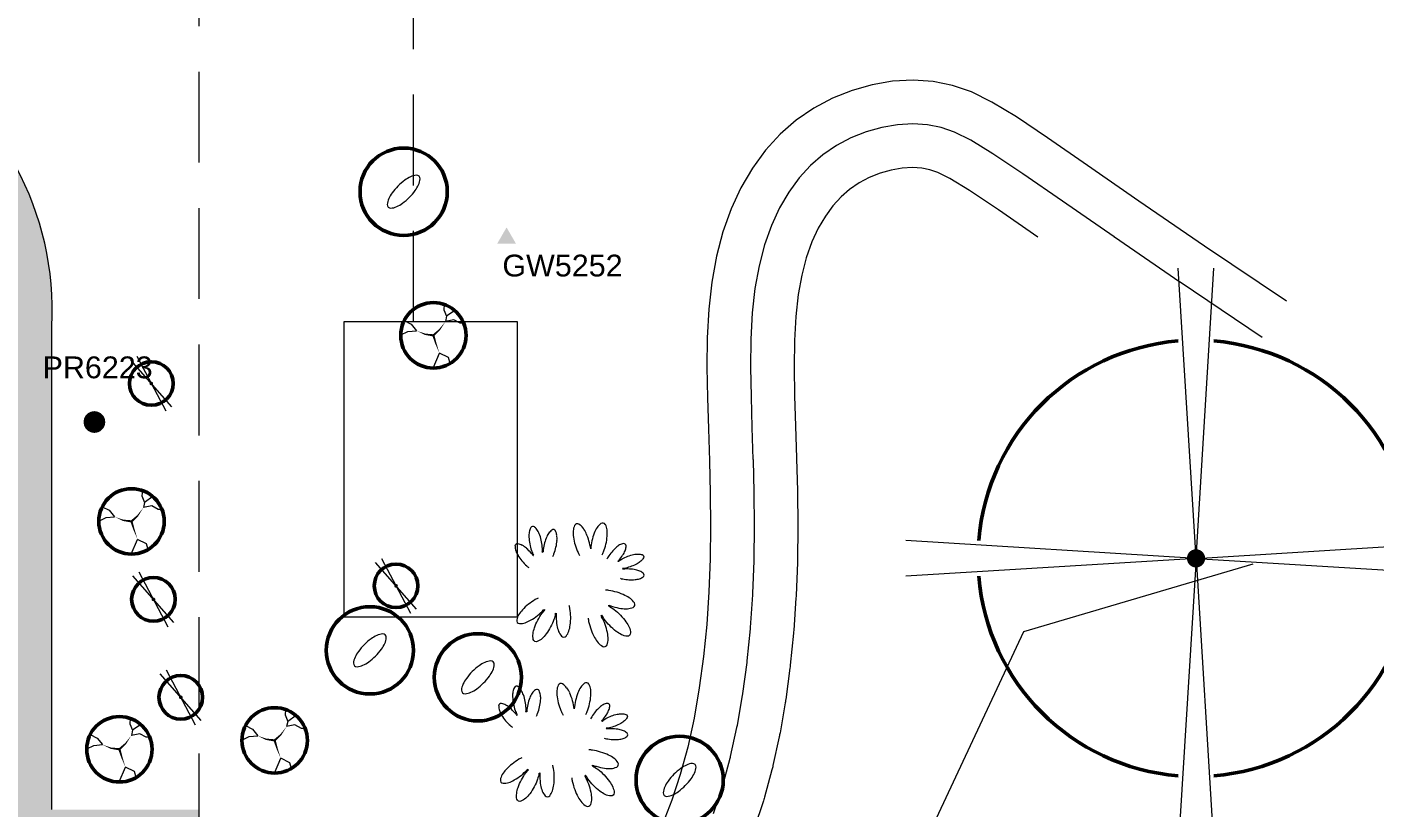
# Model space of a CAD drawing. Header units: inches. Extents: x -1462 to 4132, y -1442 to 2814.
# Drawn here: x 2932 to 3674, y 791 to 1220 of the extents above; entities that cross this region are included whole.
import ezdxf

# ---------------------------------------------------------------- set-up
doc = ezdxf.new("R2010")
doc.units = ezdxf.units.IN
doc.header["$LTSCALE"] = 100
doc.header["$MEASUREMENT"] = 0
doc.linetypes.add('DASHED', pattern=[0.75, 0.5, -0.25])
for name, color, linetype, lineweight in [('DrawingEntities', 7, 'Continuous', 0), ('Lights', 50, 'Continuous', 0), ('Mounds', 35, 'Continuous', 30), ('PlantMaterials', 3, 'Continuous', 0), ('PM-Medium', 90, 'Continuous', 20), ('PM-Thick', 83, 'Continuous', 50), ('Walks', 253, 'Continuous', 9)]:
    doc.layers.add(name, color=color, linetype=linetype, lineweight=lineweight)
doc.layers.add('LIGHTING NOTES', color=2, linetype='Continuous')
doc.styles.add('Arial', font='ARIAL.TTF')

# ---------------------------------------------------------------- blocks, each defined once
blk = doc.blocks.new('PM014')
at = {"layer": 'PM-Medium'}
for q in [(-0.488, 7.985), (0.488, 7.985), (-7.985, 0.488), (7.985, 0.488), (-7.985, -0.488), (-0.488, -7.985), (7.985, -0.488), (0.488, -7.985)]:
    blk.add_line((0, 0), q, dxfattribs=at)
at = {"layer": 'PM-Medium', "const_width": 0.25}
blk.add_lwpolyline([(-0.125, 0, 1), (0.125, 0, 1)], format="xyb", close=True, dxfattribs=at)
at = {"layer": 'PM-Thick'}
for start, end in [(94.6937, 175.3063), (4.6937, 85.3063), (184.6937, 265.3063), (274.6937, 355.3063)]:
    blk.add_arc((0, 0), 6, start, end, dxfattribs=at)
blk = doc.blocks.new('LIGHT001')
at = {"layer": 'Lights'}
for points in [[(0, 0), (-2.85, 0.93), (0, 0), (-3, 0)], [(0, 0), (-3, 0), (0, 0), (-2.85, -0.93)], [(0, 0), (-2.43, 1.76), (0, 0), (-2.85, 0.93)], [(0, 0), (-2.85, -0.93), (0, 0), (-2.43, -1.76)], [(0, 0), (-1.76, 2.43), (0, 0), (-2.43, 1.76)], [(0, 0), (-2.43, -1.76), (0, 0), (-1.76, -2.43)], [(0, 0), (-0.93, 2.85), (0, 0), (-1.76, 2.43)], [(0, 0), (-1.76, -2.43), (0, 0), (-0.93, -2.85)], [(0, 0), (0, 3), (0, 0), (-0.93, 2.85)], [(0, 0), (-0.93, -2.85), (0, 0), (0, -3)], [(0, 0), (0.93, 2.85), (0, 0), (0, 3)], [(0, 0), (1.76, 2.43), (0, 0), (0.93, 2.85)], [(0, 0), (2.43, 1.76), (0, 0), (1.76, 2.43)], [(0, 0), (2.85, 0.93), (0, 0), (2.43, 1.76)], [(0, 0), (3, 0), (0, 0), (2.85, 0.93)], [(0, 0), (2.43, -1.76), (0, 0), (2.85, -0.93)], [(0, 0), (1.76, -2.43), (0, 0), (2.43, -1.76)], [(0, 0), (0.93, -2.85), (0, 0), (1.76, -2.43)], [(0, 0), (0, -3), (0, 0), (0.93, -2.85)], [(0, 0), (2.85, -0.93), (0, 0), (3, 0)]]:
    blk.add_solid(points, dxfattribs=at)
blk = doc.blocks.new('PM023')
at = {"layer": 'PM-Medium'}
for p, q in [((1.99, 5.66), (1.92, 4.69)), ((-5.36, 2.7), (-4.09, 2.05)), ((1.92, 4.69), (2.41, 3.49)), ((2.41, 3.49), (2.2, 2.53)), ((3.72, 2.84), (2.2, 2.53)), ((3.92, 4.54), (2.41, 3.49)), ((4.9, 2.21), (3.72, 2.84)), ((-6, 0.07), (-4.67, 0.7)), ((-4.67, 0.7), (-3.11, 0.85)), ((-4.09, 2.05), (-3.11, 0.85)), ((5.58, 2.21), (4.9, 2.21)), ((-0.05, -6), (1.11, -3.29)), ((2.78, -4.09), (1.11, -3.29)), ((3.07, -5.15), (2.78, -4.09))]:
    blk.add_line(p, q, dxfattribs=at)
for points in [[(2.2, 2.53, 0, 0.25, 0), (1.14, 1.05, 0.25, 0.4, 0), (0, 0, 0, 0, 0)], [(-3.11, 0.85, 0, 0.25, 0), (-1.54, 0.2, 0.25, 0.4, 0), (0, 0, 0.4, 0.4, 0)], [(1.11, -3.29, 0, 0.25, 0), (0.45, -1.48, 0.25, 0.4, 0), (0, 0, 0, 0, 0)]]:
    blk.add_lwpolyline(points, format="xyseb", dxfattribs=at)
at = {"layer": 'PM-Thick'}
blk.add_circle((0, 0), 6, dxfattribs=at)
blk = doc.blocks.new('PM106')
at = {"layer": 'PM-Medium'}
blk.add_lwpolyline([(2.12, 2.12, 0.214975), (1.77, 2.26, 0.093486), (0.95, 2.05, 0.050152), (0.16, 1.58, 0.03764), (-0.78, 0.78, 0.03764), (-1.58, -0.16, 0.050152), (-2.05, -0.95, 0.093486), (-2.26, -1.77, 0.214975), (-2.12, -2.12, 0.214975), (-1.77, -2.26, 0.093486), (-0.95, -2.05, 0.050152), (-0.16, -1.58, 0.03764), (0.78, -0.78, 0.03764), (1.58, 0.16, 0.050152), (2.05, 0.95, 0.093486), (2.26, 1.77, 0.214975)], format="xyb", close=True, dxfattribs=at)
at = {"layer": 'PM-Thick'}
blk.add_circle((0, 0), 6, dxfattribs=at)
blk = doc.blocks.new('PM114')
at = {"layer": 'PM-Medium'}
for p, q in [((-3.99, 7.56), (3.99, -7.56)), ((5.63, -6.42), (-5.63, 6.42))]:
    blk.add_line(p, q, dxfattribs=at)
at = {"layer": 'PM-Medium', "const_width": 0.5}
blk.add_lwpolyline([(-0.25, 0, 1), (0.25, 0, 1)], format="xyb", close=True, dxfattribs=at)
at = {"layer": 'PM-Thick'}
blk.add_circle((0, 0), 6, dxfattribs=at)
blk = doc.blocks.new('PM133')
at = {"layer": 'PM-Medium'}
for p, q in [((-4.22, 2.56), (-4.19, 2.63)), ((-3.4, 2.9), (-3.32, 2.92)), ((3.54, 2.07), (3.6, 2.06)), ((3.97, 1.4), (3.99, 1.34)), ((-3.24, -2.36), (-3.15, -2.4)), ((2.72, -2.06), (2.7, -1.97)), ((-2.2, -2.74), (-2.12, -2.69)), ((2.01, -2.96), (2.08, -2.89))]:
    blk.add_line(p, q, dxfattribs=at)
for points in [[(3.54, 2.07, 0.018255), (3.72, 2.27, 0.03717), (4.05, 2.73, 0.049596), (4.23, 3.11, 0.092925), (4.3, 3.48, 0.216628), (4.22, 3.64, 0.216628), (4.06, 3.68, 0.092925), (3.7, 3.56, 0.049596), (3.36, 3.31, 0.03717), (2.97, 2.91, 0.03717), (2.64, 2.46, 0.025462), (2.54, 2.27, 0.092925)], [(3.6, 2.06, -0.048191), (3.94, 2.29, -0.03717), (4.45, 2.53, -0.03717), (4.98, 2.68, -0.049596), (5.4, 2.73, -0.092925), (5.78, 2.67, -0.216628), (5.9, 2.55, -0.216628), (5.89, 2.38, -0.092925), (5.65, 2.08, -0.049596), (5.3, 1.84, -0.03717), (4.79, 1.6, -0.03717), (4.26, 1.44, -0.034586), (3.97, 1.4, -0.092925)], [(3.77, 0.5, 0.027149), (3.99, 0.44, 0.03717), (4.55, 0.37, 0.03717), (5.11, 0.38, 0.049596), (5.52, 0.46, 0.092925), (5.86, 0.64, 0.216628), (5.94, 0.79, 0.216628), (5.88, 0.95, 0.092925), (5.56, 1.16, 0.049596), (5.16, 1.28, 0.03717), (4.6, 1.35, 0.03717), (4.04, 1.34, 0.005518), (3.99, 1.34, 0.092925)], [(2.7, -1.97, 0.018255), (3.06, -2.09, 0.03717), (3.82, -2.26, 0.049596), (4.41, -2.29, 0.092925), (4.93, -2.16, 0.216628), (5.08, -1.98, 0.216628), (5.05, -1.75, 0.092925), (4.69, -1.36, 0.049596), (4.19, -1.06, 0.03717), (3.46, -0.78, 0.03717), (2.7, -0.61, 0.025462), (2.39, -0.58, 0.092925)], [(-3.76, -1.31, 0.027149), (-4.04, -1.45, 0.03717), (-4.66, -1.88, 0.03717), (-5.22, -2.39, 0.049596), (-5.56, -2.84, 0.092925), (-5.74, -3.32, 0.216628), (-5.69, -3.54, 0.216628), (-5.48, -3.65, 0.092925), (-4.97, -3.58, 0.049596), (-4.46, -3.34, 0.03717), (-3.83, -2.92, 0.03717), (-3.28, -2.4, 0.005518), (-3.24, -2.36, 0.092925)], [(-2.2, -2.74, -0.048191), (-2.33, -3.27, -0.03717), (-2.63, -3.96, -0.03717), (-3.03, -4.6, -0.049596), (-3.41, -5.02, -0.092925), (-3.85, -5.29, -0.216628), (-4.08, -5.28, -0.216628), (-4.22, -5.1, -0.092925), (-4.24, -4.58, -0.049596), (-4.11, -4.03, -0.03717), (-3.81, -3.34, -0.03717), (-3.41, -2.7, -0.034586), (-3.15, -2.4, -0.092925)], [(-2.12, -2.69, 0.018255), (-2.12, -3.06, 0.03717), (-2.05, -3.81, 0.049596), (-1.9, -4.36, 0.092925), (-1.62, -4.8, 0.216628), (-1.41, -4.89, 0.216628), (-1.21, -4.79, 0.092925), (-0.96, -4.34, 0.049596), (-0.83, -3.78, 0.03717), (-0.79, -3.03, 0.03717), (-0.87, -2.28, 0.025462), (-0.93, -1.99, 0.092925)], [(2.72, -2.06, -0.048191), (3.2, -2.36, -0.03717), (3.78, -2.88, -0.03717), (4.28, -3.48, -0.049596), (4.57, -3.99, -0.092925), (4.7, -4.51, -0.216628), (4.61, -4.73, -0.216628), (4.39, -4.81, -0.092925), (3.87, -4.67, -0.049596), (3.38, -4.36, -0.03717), (2.79, -3.84, -0.03717), (2.29, -3.24, -0.034586), (2.08, -2.89, -0.092925)], [(0.81, -3.14, 0.027149), (0.86, -3.46, 0.03717), (1.08, -4.21, 0.03717), (1.4, -4.92, 0.049596), (1.73, -5.4, 0.092925), (2.15, -5.74, 0.216628), (2.38, -5.75, 0.216628), (2.55, -5.59, 0.092925), (2.65, -5.06, 0.049596), (2.58, -4.48, 0.03717), (2.37, -3.73, 0.03717), (2.04, -3.02, 0.005518), (2.01, -2.96, 0.092925)]]:
    blk.add_lwpolyline(points, format="xyb", dxfattribs=at)
for centre, radius, start, end in [((-3.44, 4.56), 1.16, 149.6812, 170.9171), ((-4.24, 5.03), 0.23, 100.7892, 149.6812), ((-4.24, 5.03), 0.23, 51.8972, 100.7892), ((-4.82, 4.29), 1.16, 30.6612, 51.8972), ((-2.39, 4.74), 0.23, 77.1577, 126.0497), ((-2.39, 4.74), 0.23, 28.2657, 77.1577), ((0.83, 4.76), 1.39, 155.1853, 176.4212), ((-0.18, 5.23), 0.275, 106.2933, 155.1853), ((-0.18, 5.23), 0.275, 57.4013, 106.2933), ((-0.78, 4.29), 1.39, 36.1653, 57.4013), ((-1.95, 3.44), 2.84, 24.808, 36.1653), ((4.02, 3.62), 2.84, 147.2856, 158.6429), ((2.8, 4.4), 1.39, 126.0497, 147.2856), ((2.14, 5.3), 0.275, 77.1577, 126.0497), ((2.14, 5.3), 0.275, 28.2657, 77.1577), ((1.17, 4.77), 1.39, 7.0297, 28.2657), ((-2.24, 4.37), 2.38, 170.9171, 182.2744), ((-0.39, 4.44), 4.23, 182.2744, 190.7892), ((-5.87, 3.67), 2.38, 19.304, 30.6612), ((-7.61, 3.06), 4.23, 10.7892, 19.304), ((-7.61, 3.06), 4.23, 2.2744, 10.7892), ((0.9, 2.65), 4.23, 158.6429, 167.1577), ((-0.82, 3.33), 2.38, 147.2856, 158.6429), ((-1.84, 3.98), 1.16, 126.0497, 147.2856), ((-3.21, 4.3), 1.16, 7.0297, 28.2657), ((-6.26, 4.29), 4.23, 347.1577, 355.6725), ((-4.42, 4.15), 2.38, 355.6725, 7.0297), ((2.28, 4.67), 2.84, 176.4212, 187.7785), ((4.46, 4.97), 5.04, 187.7785, 196.2933), ((-3.95, 2.51), 5.04, 16.2933, 24.808), ((-3.95, 2.51), 5.04, 7.7785, 16.2933), ((6.07, 2.81), 5.04, 167.1577, 175.6725), ((6.07, 2.81), 5.04, 158.6429, 167.1577), ((-2.47, 4.76), 5.04, 347.1577, 355.6725), ((-0.27, 4.6), 2.84, 355.6725, 7.0297), ((-5.67, 3.44), 0.23, 130.0237, 178.9157), ((-4.73, 3.42), 1.16, 178.9157, 200.1517), ((-3.59, 3.84), 2.38, 200.1517, 211.5089), ((-5.67, 3.44), 0.23, 81.1317, 130.0237), ((-5.81, 2.52), 1.16, 59.8958, 81.1317), ((-2.02, 4.81), 4.23, 211.5089, 220.0237), ((-6.42, 1.47), 2.38, 48.5385, 59.8958), ((-7.64, 0.08), 4.23, 40.0237, 48.5385), ((-0.39, 4.44), 4.23, 190.7892, 199.304), ((-7.64, 0.08), 4.23, 35.8404, 40.0237), ((-2.14, 3.83), 2.38, 199.304, 210.3399), ((-5.76, 3.14), 2.38, 354.3509, 2.2744), ((0.9, 2.65), 4.23, 167.1577, 175.6725), ((-0.94, 2.79), 2.38, 175.6725, 176.9372), ((-4.54, 3.61), 2.38, 332.4224, 338.6429), ((-6.26, 4.29), 4.23, 338.6429, 347.1577), ((4.46, 4.97), 5.04, 196.2933, 204.808), ((2.46, 4.05), 2.84, 204.808, 211.0286), ((-0.42, 3.96), 2.84, 332.4224, 338.6429), ((-2.47, 4.76), 5.04, 338.6429, 347.1577), ((-2.02, 4.81), 4.23, 220.0237, 228.5385), ((-3.24, 3.42), 2.38, 228.5385, 234.3726)]:
    blk.add_arc(centre, radius, start, end, dxfattribs=at)
blk = doc.blocks.new('LIGHT003')
at = {"layer": 'Lights'}
blk.add_solid([(0, 3), (-2.6, -1.5), (0, 3), (2.6, -1.5)], dxfattribs=at)

msp = doc.modelspace()

# ---------------------------------------------------------------- hatches: boundary and pattern name
at = {"layer": 'Walks', "ltscale": 2}
h = msp.add_hatch(dxfattribs=at)
h.set_pattern_fill('AR-SAND', color=37, scale=5, style=0)
h.paths.add_polyline_path([(2898.16, 545.61), (2922.43, 545.61), (2922.43, 765.78), (3027.13, 765.78), (3027.13, 789.78), (2946.16, 789.78), (2946.16, 1055.6, 0.197128), (2903.76, 1175.6, -0.113383), (2865, 1114.78, -0.115052), (2898.16, 1055.6)])

# ---------------------------------------------------------------- linework, layer by layer
at = {"layer": 'DrawingEntities', "color": 7, "linetype": 'DASHED'}
for points in [[(2823.22, 545.61), (3027.13, 545.61), (3027.13, 1497.41), (3106.78, 1497.41)], [(3145.01, 1058.12), (3145.01, 1440.11)]]:
    msp.add_lwpolyline(points, dxfattribs=at)
at = {"layer": 'DrawingEntities', "color": 7}
msp.add_lwpolyline([(3106.78, 895.77), (3202.36, 895.77), (3202.36, 1058.12), (3106.78, 1058.12)], close=True, dxfattribs=at)
at = {"layer": 'Mounds', "lineweight": 9}
for points in [[(3625.47, 1069.39), (3580.34, 1099.75), (3544.27, 1124.46), (3515.91, 1144.12), (3493.88, 1159.35), (3476.81, 1170.76), (3463.33, 1178.95), (3452.07, 1184.53), (3441.66, 1188.11), (3430.98, 1190.2), (3419.95, 1190.94), (3408.73, 1190.36), (3397.48, 1188.49), (3386.38, 1185.38), (3375.6, 1181.06), (3365.29, 1175.57), (3355.63, 1168.94), (3346.76, 1161.21), (3338.72, 1152.42), (3331.53, 1142.61), (3325.23, 1131.84), (3319.82, 1120.14), (3315.33, 1107.55), (3311.79, 1094.12), (3309.21, 1079.9), (3307.58, 1064.93), (3306.76, 1049.28), (3306.57, 1033.04), (3306.81, 1016.28), (3307.32, 999.1), (3307.91, 981.55), (3308.39, 963.73), (3308.59, 945.72), (3308.36, 927.59), (3307.63, 909.49), (3306.41, 891.55), (3304.65, 873.91), (3302.34, 856.7), (3299.45, 840.07), (3295.98, 824.14), (3291.88, 809.06), (3287.18, 794.93), (3282.04, 781.68)], [(3606.91, 924.69), (3480.65, 887.59), (3428.66, 776.29), (3458.37, 687.25), (3532.64, 642.73), (3584.63, 587.07), (3603.19, 546.26)]]:
    msp.add_lwpolyline(points, dxfattribs=at)
for points in [[(3612.08, 1049.47), (3566.94, 1079.83, -0.00214), (3566.77, 1079.95), (3530.71, 1104.66, -0.001398), (3530.6, 1104.73), (3502.25, 1124.39), (3480.39, 1139.51), (3463.91, 1150.52), (3451.75, 1157.9), (3442.8, 1162.34), (3435.42, 1164.87), (3427.86, 1166.36), (3419.77, 1166.9), (3411.32, 1166.46), (3402.7, 1165.03), (3394.11, 1162.62), (3385.73, 1159.27), (3377.76, 1155.02), (3370.35, 1149.93), (3363.55, 1144.01), (3357.3, 1137.18), (3351.62, 1129.42), (3346.52, 1120.72), (3342.06, 1111.06), (3338.28, 1100.45), (3335.24, 1088.91), (3332.98, 1076.46), (3331.52, 1063), (3330.76, 1048.5), (3330.57, 1033.07), (3330.81, 1016.81), (3331.31, 999.85), (3331.89, 982.35, -0.001552), (3331.9, 982.2), (3332.38, 964.38, -0.003998), (3332.39, 964), (3332.59, 945.98, -0.006053), (3332.59, 945.4), (3332.35, 927.28, -0.006711), (3332.34, 926.64), (3331.62, 908.54, -0.007142), (3331.58, 907.85), (3330.35, 889.91, -0.007736), (3330.29, 889.17), (3328.53, 871.53, -0.00852), (3328.43, 870.72), (3326.12, 853.51, -0.009539), (3325.98, 852.6), (3323.1, 835.97, -0.01085), (3322.9, 834.95), (3319.42, 819.02, -0.012537), (3319.14, 817.85), (3315.04, 802.77, -0.01394), (3314.66, 801.49), (3309.96, 787.36, -0.012416)], [(3488.58, 1104.66), (3466.89, 1119.66), (3451, 1130.27), (3440.17, 1136.85), (3433.53, 1140.14), (3429.18, 1141.64), (3424.74, 1142.51), (3419.59, 1142.86), (3413.91, 1142.56), (3407.91, 1141.57), (3401.83, 1139.86), (3395.87, 1137.48), (3390.24, 1134.48), (3385.07, 1130.93), (3380.34, 1126.8), (3375.89, 1121.94), (3371.71, 1116.24), (3367.82, 1109.6), (3364.3, 1101.98), (3361.23, 1093.34), (3358.68, 1083.7), (3356.75, 1073.02), (3355.45, 1061.07), (3354.75, 1047.73), (3354.57, 1033.1), (3354.8, 1017.34), (3355.3, 1000.6), (3355.88, 983.15, -0.001552), (3355.89, 982.86), (3356.37, 965.04, -0.003998), (3356.39, 964.27), (3356.59, 946.25, -0.006053), (3356.59, 945.09), (3356.35, 926.97, -0.006711), (3356.32, 925.68), (3355.6, 907.58, -0.007142), (3355.52, 906.21), (3354.29, 888.27, -0.007736), (3354.17, 886.79), (3352.41, 869.15, -0.00852), (3352.22, 867.52), (3349.91, 850.32, -0.009539), (3349.63, 848.51), (3346.75, 831.87, -0.01085), (3346.35, 829.83), (3342.87, 813.9, -0.012537), (3342.3, 811.56), (3338.2, 796.48, -0.01394), (3337.43, 793.92), (3332.73, 779.79, -0.012416)]]:
    msp.add_lwpolyline(points, format="xyb", dxfattribs=at)
at = {"layer": 'Walks'}
msp.add_lwpolyline([(2946.16, 789.78), (2946.16, 1055.6)], dxfattribs=at)
msp.add_arc((2778.69, 1063.91), 167.68, 357.1575, 59.51302, dxfattribs=at)

# ---------------------------------------------------------------- block references
at = {"layer": 'Lights', "color": 3, "xscale": 2, "yscale": 2, "zscale": 2}
for name, p in [('LIGHT003', (3196.3, 1103.99)), ('LIGHT001', (2969.51, 1002.93))]:
    msp.add_blockref(name, p, dxfattribs=at)
at = {"layer": 'PlantMaterials', "color": 46}
for name, p, xscale, yscale, zscale in [('PM106', (3139.67, 1129.62), 4, 4, 4), ('PM014', (3575.66, 927.93), 20, 20, 20), ('PM114', (3000.82, 1024.12), 2, 2, 2), ('PM133', (3236.31, 913.95), 6, 6, 6), ('PM114', (3135.48, 912.82), 2, 2, 2), ('PM114', (3001.99, 905.4), 2, 2, 2), ('PM106', (3121.1, 877.33), 4, 4, 4), ('PM106', (3180.51, 862.49), 4, 4, 4), ('PM114', (3017.04, 851.5), 2, 2, 2), ('PM133', (3227.31, 826.08), 6, 6, 6), ('PM106', (3291.52, 806.05), 4, 4, 4)]:
    msp.add_blockref(name, p, dxfattribs=dict(at, xscale=xscale, yscale=yscale, zscale=zscale))
at = {"layer": 'PlantMaterials', "color": 1, "xscale": 3, "yscale": 3, "zscale": 3}
for p in [(3156.04, 1050.61), (2989.92, 948.27), (3068.68, 827.8), (2983.27, 822.91)]:
    msp.add_blockref('PM023', p, dxfattribs=at)

# ---------------------------------------------------------------- texts
at = {"layer": 'LIGHTING NOTES', "ltscale": 2, "style": 'Arial'}
for s, p in [('GW5252', (3194, 1083)), ('PR6223', (2941, 1027))]:
    msp.add_text(s, height=12, dxfattribs=at).set_placement(p)

doc.saveas('drawing.dxf')
